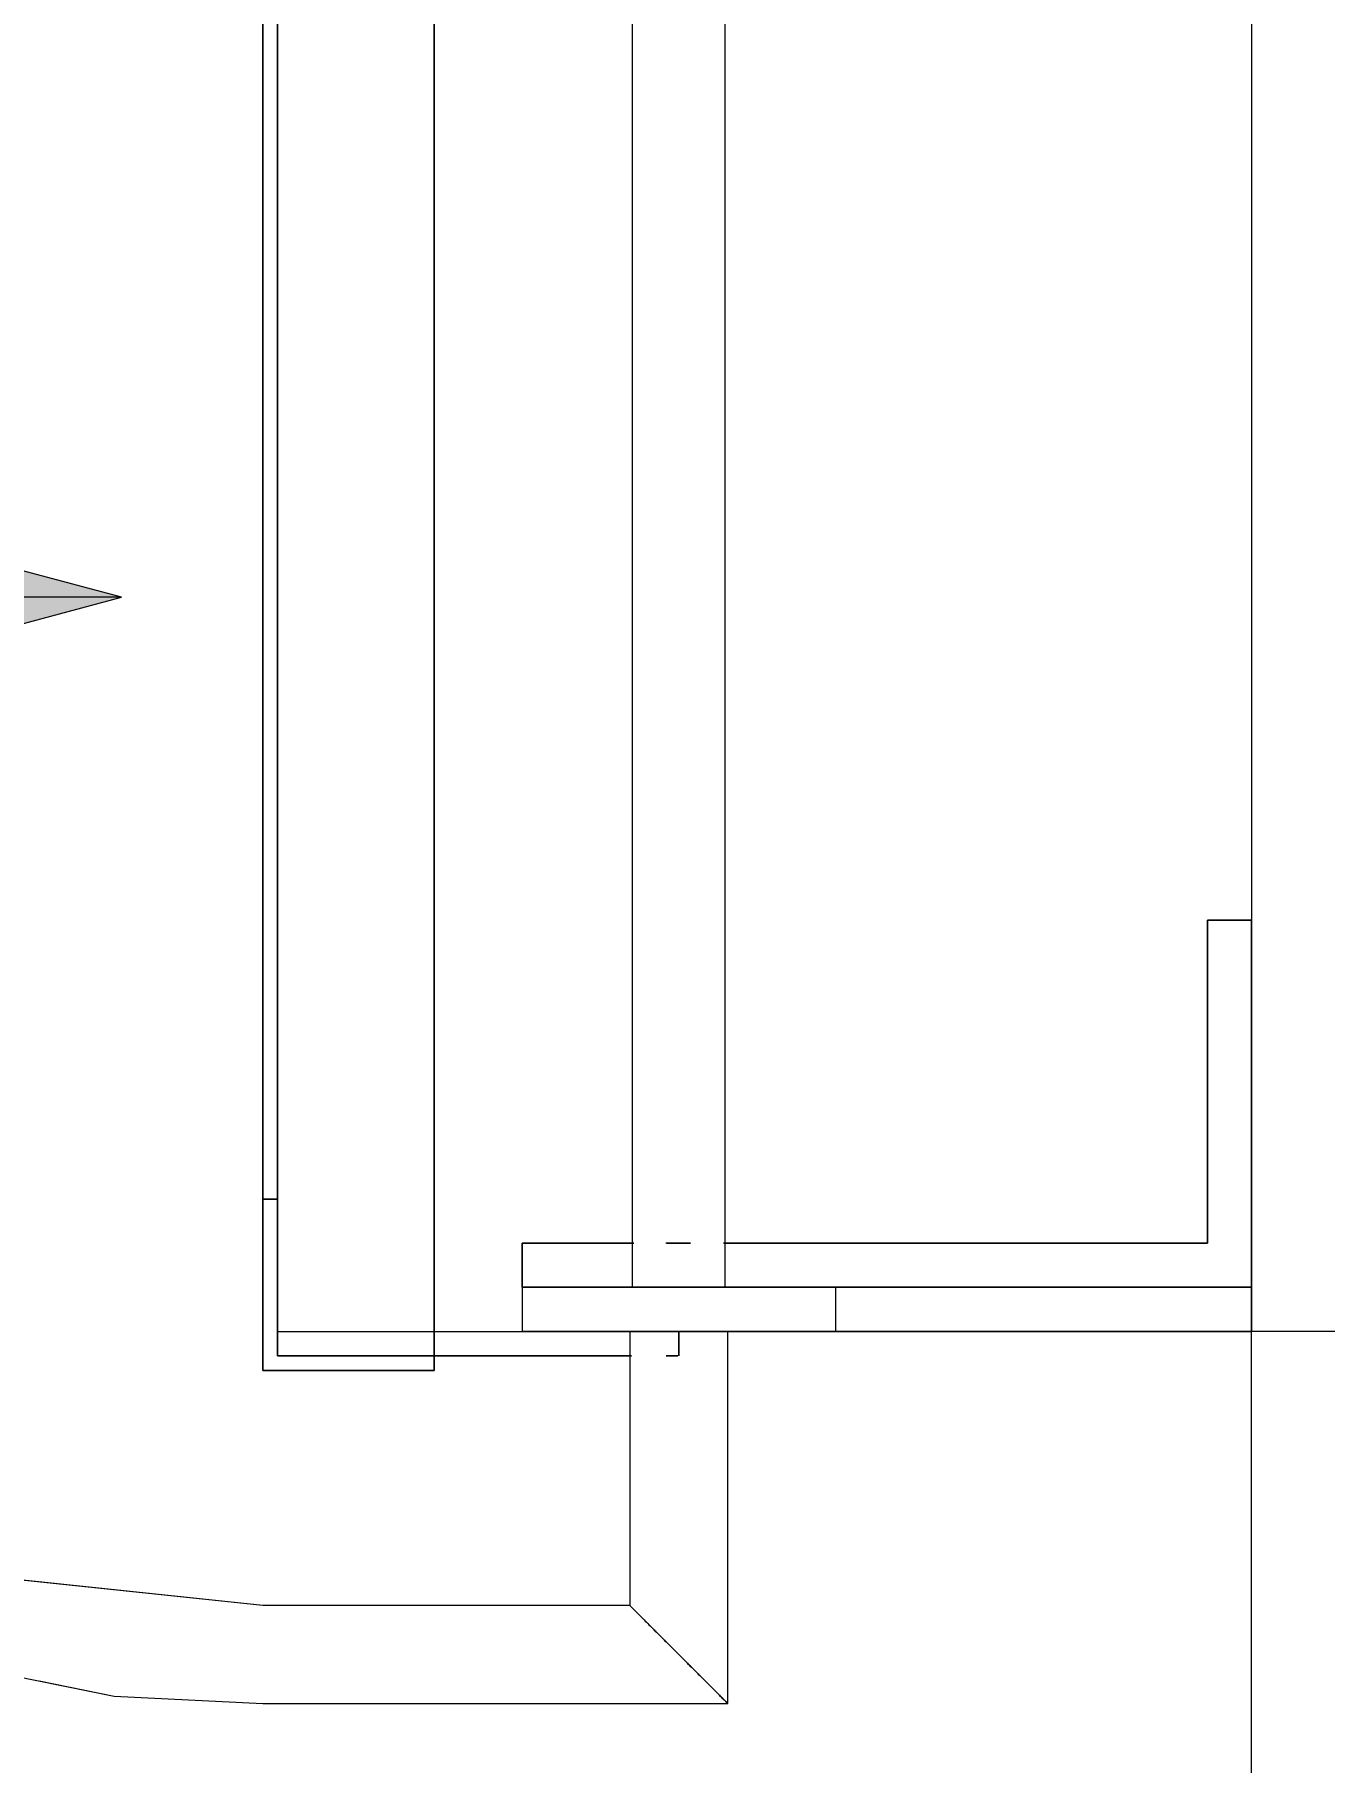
# Model space of a CAD drawing. Header units: millimetres. Extents: x 4021 to 183614, y -11746 to 71065.
# Drawn here: x 123439.1 to 123702.6, y 41510.4 to 41863.4 of the extents above; entities that cross this region are included whole.
import ezdxf

# ---------------------------------------------------------------- set-up
doc = ezdxf.new("R2010")
doc.units = ezdxf.units.MM
for name, color, linetype, lineweight in [('A-ANNO-DIMS', 211, 'Continuous', 5), ('A-FLOR', 192, 'Continuous', 9), ('A-WALL', 113, 'Continuous', 20), ('G-ANNO-TEXT', 231, 'Continuous', 5), ('Q-CASE', 31, 'Continuous', 20)]:
    doc.layers.add(name, color=color, linetype=linetype, lineweight=lineweight)
doc.styles.add('Arial_2', font='arial.ttf', dxfattribs={"width": 0.7, "height": 295.05988})
doc.dimstyles.new('Linear_-_1_5mm_Arial', dxfattribs={"dimscale": 304.8, "dimtxt": 300, "dimasz": 0.656168, "dimexe": 0.656168, "dimexo": 0.0625, "dimgap": 0.328084, "dimtad": 1, "dimdec": 0, "dimzin": 0, "dimdsep": 46, "dimtxsty": 'Arial_2', "dimblk1": 'OBLIQUE', "dimblk2": 'OBLIQUE', "dimsah": 1, "dimcen": 0.09, "dimadec": 0, "dimazin": 0, "dimtfac": 1, "dimtdec": 4, "dimtix": 1, "dimtmove": 0, "dimatfit": 3, "dimfxl": 0.656168, "dimfxlon": 1, "dimtvp": 1, "dimtolj": 1, "dimtzin": 0, "dimarcsym": 2})

# ---------------------------------------------------------------- blocks, each defined once
blk = doc.blocks.new('DLN_Cat Ladder - 750x750x5000 _WDH_-9766194-Copy of COLOUR_LOWER R_F')
at = {"layer": 'Q-CASE'}
for p, q in [((194.7, -600), (194.7, -609)), ((269.7, -600), (194.7, -600)), ((194.7, -600), (269.7, -600)), ((194.7, -609), (194.7, -600)), ((194.7, -609), (194.7, -600)), ((194.7, -600), (194.7, -609)), ((269.7, -707.82), (269.7, -600)), ((269.7, -600), (269.7, -707.82)), ((269.7, -600), (269.7, -685)), ((269.7, -699), (269.7, -600)), ((278.7, -600), (269.7, -600)), ((269.7, -600), (278.7, -600)), ((269.7, -600), (269.7, -699)), ((269.7, -707.82), (269.7, -600)), ((278.7, -600), (278.7, -699)), ((278.7, -685), (278.7, -600)), ((194.7, -609), (260.7, -609)), ((260.7, -609), (194.7, -609)), ((260.7, -609), (194.7, -609)), ((194.7, -609), (260.7, -609)), ((260.7, -609), (260.7, -707.82)), ((260.7, -707.82), (260.7, -609)), ((260.7, -699), (260.7, -609)), ((260.7, -609), (260.7, -707.82)), ((269.7, -685), (269.7, -699)), ((269.7, -685), (278.7, -685)), ((269.7, -685), (278.7, -685)), ((278.7, -699), (278.7, -685)), ((260.7, -699), (260.7, -707.88)), ((269.7, -699), (269.7, -707.88)), ((269.7, -749), (269.7, -699)), ((269.7, -707.88), (269.7, -699)), ((278.7, -699), (278.7, -749)), ((278.7, -707.4), (278.7, -699)), ((269.7, -707.5), (-180.3, -707.5)), ((260.7, -707.5), (-171.3, -707.5)), ((260.7, -707.5), (-171.3, -707.5)), ((260.7, -707.5), (-171.3, -707.5)), ((260.7, -707.5), (-171.3, -707.5)), ((260.7, -707.5), (-171.3, -707.5)), ((260.7, -707.5), (-171.3, -707.5)), ((260.7, -707.5), (-171.3, -707.5)), ((260.7, -707.5), (-171.3, -707.5)), ((260.7, -707.5), (-171.3, -707.5)), ((260.7, -707.5), (-171.3, -707.5)), ((260.7, -707.5), (-171.3, -707.5)), ((260.7, -707.5), (-171.3, -707.5)), ((260.7, -707.5), (-171.3, -707.5)), ((260.7, -707.5), (-171.3, -707.5)), ((260.7, -707.5), (-171.3, -707.5)), ((260.7, -707.5), (-171.3, -707.5)), ((260.7, -707.5), (-171.3, -707.5)), ((269.7, -707.5), (261.03, -707.5)), ((269.7, -707.5), (261.03, -707.5)), ((269.7, -707.5), (261.03, -707.5)), ((269.7, -707.5), (261.03, -707.5)), ((269.7, -707.5), (261.03, -707.5)), ((269.7, -707.5), (261.03, -707.5)), ((269.7, -707.5), (261.03, -707.5)), ((269.7, -707.5), (261.03, -707.5)), ((269.7, -707.5), (261.03, -707.5)), ((269.7, -707.5), (261.03, -707.5)), ((269.7, -707.5), (261.03, -707.5)), ((269.7, -707.5), (261.03, -707.5)), ((269.7, -707.5), (261.03, -707.5)), ((269.7, -707.5), (261.03, -707.5)), ((269.7, -707.5), (261.03, -707.5)), ((269.7, -707.5), (261.03, -707.5)), ((269.7, -707.5), (261.03, -707.5)), ((269.7, -723.72), (269.7, -707.5)), ((269.7, -707.5), (269.7, -719.46)), ((269.7, -723.72), (269.7, -707.5)), ((269.7, -707.5), (269.7, -710.28)), ((269.7, -723.72), (269.7, -707.5)), ((269.7, -707.5), (269.7, -712.25)), ((269.7, -714.54), (269.7, -707.5)), ((269.7, -707.5), (269.7, -721.75)), ((269.7, -712.25), (269.7, -707.5)), ((269.7, -707.5), (269.7, -717)), ((269.7, -723.72), (269.7, -707.5)), ((269.7, -707.5), (269.7, -723.72)), ((269.7, -707.82), (269.7, -707.5)), ((269.7, -707.5), (269.7, -707.82)), ((269.7, -723.72), (269.7, -707.5)), ((269.7, -707.5), (269.7, -708.77)), ((269.7, -712.25), (269.7, -707.5)), ((269.7, -707.5), (269.7, -723.72)), ((269.7, -714.54), (269.7, -707.5)), ((269.7, -707.5), (269.7, -723.72)), ((269.7, -723.72), (269.7, -707.5)), ((269.7, -707.5), (269.7, -723.72)), ((269.7, -723.72), (269.7, -707.5)), ((269.7, -707.5), (269.7, -707.82)), ((269.7, -708.77), (269.7, -707.5)), ((269.7, -707.5), (269.7, -712.25)), ((269.7, -710.28), (269.7, -707.5)), ((269.7, -707.5), (269.7, -712.25)), ((269.7, -708.77), (269.7, -707.5)), ((269.7, -707.5), (269.7, -714.54)), ((269.7, -707.82), (269.7, -707.5)), ((269.7, -707.5), (269.7, -707.82)), ((269.7, -710.28), (269.7, -707.5)), ((269.7, -707.5), (269.7, -723.72)), ((269.7, -714.54), (269.7, -707.5)), ((269.7, -707.5), (269.7, -707.82)), ((269.7, -721.75), (269.7, -707.82)), ((269.7, -707.82), (269.7, -712.25)), ((269.7, -707.82), (269.7, -710.28)), ((269.7, -710.28), (269.7, -707.82)), ((269.7, -707.82), (269.7, -719.46)), ((269.7, -707.82), (269.7, -723.72)), ((269.7, -708.77), (269.7, -714.54)), ((269.7, -710.28), (269.7, -708.77)), ((269.7, -710.28), (269.7, -708.77)), ((354.7, -707), (278.7, -707)), ((278.7, -726.66), (278.7, -707)), ((278.7, -707), (278.7, -707.34)), ((354.7, -707), (278.7, -707)), ((278.7, -726.66), (278.7, -707)), ((278.7, -707), (278.7, -709.93)), ((354.7, -707), (278.7, -707)), ((278.7, -726.66), (278.7, -707)), ((278.7, -707), (278.7, -726.66)), ((354.7, -707), (278.7, -707)), ((278.7, -707.34), (278.7, -707)), ((278.7, -707), (278.7, -726.66)), ((354.7, -707), (278.7, -707)), ((278.7, -708.34), (278.7, -707)), ((278.7, -707), (278.7, -707.34)), ((354.7, -707), (278.7, -707)), ((278.7, -712), (278.7, -707)), ((278.7, -707), (278.7, -707.34)), ((354.7, -707), (278.7, -707)), ((278.7, -707.34), (278.7, -707)), ((278.7, -707), (278.7, -708.34)), ((354.7, -707), (278.7, -707)), ((278.7, -708.34), (278.7, -707)), ((278.7, -707), (278.7, -709.93)), ((354.7, -707), (278.7, -707)), ((278.7, -726.66), (278.7, -707)), ((278.7, -707), (278.7, -726.66)), ((354.7, -707), (278.7, -707)), ((278.7, -727), (278.7, -707)), ((278.7, -707), (278.7, -719.59)), ((278.7, -707.34), (278.7, -722)), ((278.7, -709.93), (278.7, -707.34)), ((278.7, -707.34), (278.7, -709.93)), ((278.7, -707.34), (278.7, -712)), ((278.7, -708.34), (278.7, -707.34)), ((278.7, -725.66), (278.7, -708.34)), ((278.7, -709.93), (278.7, -708.34)), ((278.7, -708.34), (278.7, -712)), ((278.7, -712), (278.7, -708.34)), ((354.7, -802), (354.7, -707)), ((354.7, -802), (354.7, -707)), ((354.7, -802), (354.7, -707)), ((354.7, -802), (354.7, -707)), ((354.7, -802), (354.7, -707)), ((354.7, -802), (354.7, -707)), ((354.7, -802), (354.7, -707)), ((354.7, -802), (354.7, -707)), ((354.7, -802), (354.7, -707)), ((354.7, -802), (354.7, -707)), ((269.7, -710.28), (269.7, -712.25)), ((269.7, -710.28), (269.7, -723.72)), ((269.7, -717), (269.7, -710.28)), ((269.7, -714.54), (269.7, -710.28)), ((269.7, -712.25), (269.7, -710.28)), ((269.7, -719.46), (269.7, -710.28)), ((269.7, -714.54), (269.7, -710.28)), ((269.7, -712.25), (269.7, -714.54)), ((269.7, -712.25), (269.7, -714.54)), ((269.7, -723.72), (269.7, -712.25)), ((269.7, -712.25), (269.7, -717)), ((269.7, -717), (269.7, -712.25)), ((269.7, -712.25), (269.7, -714.54)), ((269.7, -712.25), (269.7, -714.54)), ((269.7, -717), (269.7, -712.25)), ((278.7, -709.93), (278.7, -717)), ((278.7, -726.66), (278.7, -709.93)), ((278.7, -709.93), (278.7, -712)), ((278.7, -714.41), (278.7, -709.93)), ((278.7, -709.93), (278.7, -717)), ((278.7, -717.16), (278.7, -712)), ((278.7, -712), (278.7, -726.66)), ((278.7, -726.66), (278.7, -712)), ((278.7, -712), (278.7, -726.66)), ((278.7, -712), (278.7, -714.41)), ((278.7, -726.66), (278.7, -712)), ((260.7, -714.59), (260.7, -717)), ((260.7, -717), (260.7, -714.59)), ((260.7, -714.59), (260.7, -717)), ((260.7, -714.7), (260.7, -717.16)), ((269.7, -714.54), (269.7, -717)), ((269.7, -714.54), (269.7, -717)), ((269.7, -717), (269.7, -714.54)), ((269.7, -714.54), (269.7, -717)), ((269.7, -723.72), (269.7, -714.54)), ((269.7, -714.54), (269.7, -717)), ((269.7, -721.75), (269.7, -714.54)), ((269.7, -714.54), (269.7, -723.72)), ((269.7, -714.54), (269.7, -721.75)), ((269.7, -717), (269.7, -714.54)), ((269.7, -717), (269.7, -714.54)), ((269.7, -719.46), (269.7, -714.54)), ((269.7, -714.54), (269.7, -719.46)), ((269.7, -719.46), (269.7, -714.54)), ((269.7, -714.65), (269.7, -719.62)), ((269.7, -719.62), (269.7, -714.65)), ((278.7, -719.59), (278.7, -714.41)), ((278.7, -714.41), (278.7, -726.66)), ((260.7, -717.05), (260.7, -719.46)), ((260.7, -719.46), (260.7, -717.05)), ((260.7, -717.05), (260.7, -719.46)), ((260.7, -717.21), (260.7, -719.62)), ((269.7, -717), (269.7, -719.46)), ((269.7, -717), (269.7, -723.72)), ((269.7, -723.72), (269.7, -717)), ((269.7, -717), (269.7, -723.72)), ((269.7, -717), (269.7, -723.72)), ((269.7, -717), (269.7, -723.72)), ((269.7, -719.46), (269.7, -717)), ((269.7, -719.46), (269.7, -717)), ((269.7, -717), (269.7, -723.72)), ((269.7, -719.46), (269.7, -717)), ((269.7, -719.46), (269.7, -717)), ((269.7, -723.72), (269.7, -717)), ((269.7, -719.46), (269.7, -721.75)), ((269.7, -719.46), (269.7, -721.75)), ((269.7, -721.75), (269.7, -719.46)), ((269.7, -723.72), (269.7, -719.46)), ((269.7, -723.72), (269.7, -719.46)), ((269.7, -721.75), (269.7, -719.46)), ((269.7, -719.46), (269.7, -723.72)), ((269.7, -721.75), (269.7, -719.46)), ((283.7, -717), (278.7, -717)), ((278.7, -717), (283.7, -717)), ((278.7, -722), (278.7, -717)), ((278.7, -722), (278.7, -717)), ((283.7, -717), (278.7, -717)), ((278.7, -717), (283.7, -717)), ((278.7, -722), (278.7, -717)), ((278.7, -722), (278.7, -717)), ((278.7, -717), (278.7, -719.59)), ((278.7, -717), (278.7, -719.59)), ((278.7, -722.1), (278.7, -717.16)), ((278.7, -719.59), (278.7, -722)), ((278.7, -722), (278.7, -719.59)), ((278.7, -719.59), (278.7, -722)), ((278.7, -719.59), (278.7, -726.66)), ((283.7, -719.59), (283.7, -717.2)), ((283.7, -717.2), (283.7, -719.59)), ((283.7, -719.59), (283.7, -717.2)), ((283.7, -717.2), (283.7, -719.59)), ((269.7, -721.75), (269.7, -723.72)), ((269.7, -721.75), (269.7, -723.72)), ((269.7, -721.75), (269.7, -723.72)), ((269.7, -723.72), (269.7, -721.75)), ((269.7, -723.72), (269.7, -721.75)), ((269.7, -723.72), (269.7, -721.75)), ((269.7, -721.75), (269.7, -723.72)), ((269.7, -723.72), (269.7, -721.75)), ((269.7, -723.72), (269.7, -721.75)), ((278.7, -722), (278.7, -724.07)), ((278.7, -722), (278.7, -724.07)), ((278.7, -724.07), (278.7, -722)), ((278.7, -722), (278.7, -725.66)), ((-180.3, -726.5), (269.7, -726.5)), ((-171.3, -726.5), (260.7, -726.5)), ((-171.3, -726.5), (260.7, -726.5)), ((-171.3, -726.5), (260.7, -726.5)), ((-171.3, -726.5), (260.7, -726.5)), ((-171.3, -726.5), (260.7, -726.5)), ((-171.3, -726.5), (260.7, -726.5)), ((-171.3, -726.5), (260.7, -726.5)), ((-171.3, -726.5), (260.7, -726.5)), ((-171.3, -726.5), (260.7, -726.5)), ((-171.3, -726.5), (260.7, -726.5)), ((-171.3, -726.5), (260.7, -726.5)), ((-171.3, -726.5), (260.7, -726.5)), ((-171.3, -726.5), (260.7, -726.5)), ((-171.3, -726.5), (260.7, -726.5)), ((-171.3, -726.5), (260.7, -726.5)), ((-171.3, -726.5), (260.7, -726.5)), ((-171.3, -726.5), (260.7, -726.5)), ((260.7, -726.18), (260.7, -749)), ((260.7, -749), (260.7, -726.18)), ((260.7, -726.18), (260.7, -749)), ((260.7, -726.34), (260.7, -747.3)), ((261.03, -726.5), (268.25, -726.5)), ((261.03, -726.5), (268.25, -726.5)), ((261.03, -726.5), (268.25, -726.5)), ((261.03, -726.5), (268.25, -726.5)), ((261.03, -726.5), (268.25, -726.5)), ((261.03, -726.5), (268.25, -726.5)), ((261.03, -726.5), (268.25, -726.5)), ((261.03, -726.5), (268.25, -726.5)), ((261.03, -726.5), (268.25, -726.5)), ((261.03, -726.5), (268.25, -726.5)), ((261.03, -726.5), (268.25, -726.5)), ((261.03, -726.5), (268.25, -726.5)), ((261.03, -726.5), (268.25, -726.5)), ((261.03, -726.5), (268.25, -726.5)), ((261.03, -726.5), (268.25, -726.5)), ((261.03, -726.5), (268.25, -726.5)), ((261.03, -726.5), (268.25, -726.5)), ((269.7, -725.23), (269.7, -723.72)), ((269.7, -723.72), (269.7, -725.23)), ((269.7, -725.23), (269.7, -723.72)), ((269.7, -723.72), (269.7, -725.23)), ((269.7, -725.23), (269.7, -723.72)), ((269.7, -723.72), (269.7, -725.23)), ((269.7, -725.23), (269.7, -723.72)), ((269.7, -723.72), (269.7, -725.23)), ((269.7, -725.23), (269.7, -723.72)), ((269.7, -723.72), (269.7, -725.23)), ((269.7, -725.23), (269.7, -723.72)), ((269.7, -723.72), (269.7, -725.23)), ((269.7, -725.23), (269.7, -723.72)), ((269.7, -723.72), (269.7, -725.23)), ((269.7, -725.23), (269.7, -723.72)), ((269.7, -723.72), (269.7, -725.23)), ((269.7, -725.23), (269.7, -723.72)), ((269.7, -723.72), (269.7, -725.23)), ((269.7, -725.23), (269.7, -723.72)), ((269.7, -723.72), (269.7, -725.23)), ((269.7, -725.23), (269.7, -723.72)), ((269.7, -723.72), (269.7, -725.23)), ((269.7, -725.23), (269.7, -723.72)), ((269.7, -723.72), (269.7, -725.23)), ((269.7, -725.23), (269.7, -723.72)), ((269.7, -723.72), (269.7, -725.23)), ((269.7, -725.23), (269.7, -723.72)), ((269.7, -723.72), (269.7, -725.23)), ((269.7, -725.23), (269.7, -723.72)), ((269.7, -723.72), (269.7, -725.23)), ((269.7, -725.23), (269.7, -723.72)), ((269.7, -723.72), (269.7, -725.23)), ((269.7, -725.23), (269.7, -723.72)), ((269.7, -723.72), (269.7, -725.23)), ((269.7, -725.23), (269.7, -723.72)), ((269.7, -723.72), (269.7, -725.23)), ((269.7, -726.5), (269.7, -725.23)), ((269.7, -725.23), (269.7, -726.18)), ((269.7, -726.5), (269.7, -725.23)), ((269.7, -725.23), (269.7, -726.5)), ((269.7, -726.5), (269.7, -725.23)), ((269.7, -725.23), (269.7, -726.5)), ((269.7, -726.5), (269.7, -725.23)), ((269.7, -725.23), (269.7, -726.5)), ((269.7, -726.18), (269.7, -725.23)), ((269.7, -725.23), (269.7, -726.5)), ((269.7, -726.18), (269.7, -725.23)), ((269.7, -725.23), (269.7, -726.18)), ((269.7, -726.18), (269.7, -725.23)), ((269.7, -725.23), (269.7, -726.5)), ((269.7, -726.5), (269.7, -725.23)), ((269.7, -725.23), (269.7, -726.18)), ((269.7, -726.18), (269.7, -725.23)), ((269.7, -725.23), (269.7, -726.5)), ((269.7, -726.5), (269.7, -725.23)), ((269.7, -725.23), (269.7, -726.5)), ((269.7, -726.5), (269.7, -725.23)), ((269.7, -725.23), (269.7, -726.5)), ((269.7, -726.5), (269.7, -725.23)), ((269.7, -725.23), (269.7, -726.5)), ((269.7, -726.5), (269.7, -725.23)), ((269.7, -725.23), (269.7, -726.5)), ((269.7, -726.5), (269.7, -725.23)), ((269.7, -725.23), (269.7, -726.5)), ((269.7, -726.18), (269.7, -725.23)), ((269.7, -725.23), (269.7, -726.5)), ((269.7, -726.5), (269.7, -725.23)), ((269.7, -725.23), (269.7, -726.18)), ((269.7, -726.5), (269.7, -725.23)), ((269.7, -725.23), (269.7, -726.5)), ((269.7, -726.5), (269.7, -725.23)), ((269.7, -725.23), (269.7, -726.5)), ((269.7, -726.18), (269.7, -726.5)), ((269.7, -726.5), (269.7, -726.18)), ((269.7, -726.5), (269.7, -726.18)), ((269.7, -726.18), (269.7, -726.5)), ((269.7, -726.5), (269.7, -726.18)), ((269.7, -726.18), (269.7, -726.5)), ((269.7, -726.5), (269.7, -726.18)), ((269.7, -726.5), (269.7, -726.18)), ((269.7, -726.18), (269.7, -726.5)), ((269.7, -747.3), (269.7, -726.18)), ((269.7, -726.18), (269.7, -747.3)), ((269.7, -747.3), (269.7, -726.18)), ((269.7, -726.34), (269.7, -742.3)), ((269.7, -742.3), (269.7, -726.34)), ((278.7, -724.07), (278.7, -726.66)), ((278.7, -724.07), (278.7, -726.66)), ((278.7, -725.66), (278.7, -724.07)), ((278.7, -726.66), (278.7, -725.66)), ((278.7, -726.66), (278.7, -725.66)), ((278.7, -725.66), (278.7, -726.66)), ((278.7, -747.3), (278.7, -726.66)), ((278.7, -747.3), (278.7, -726.66)), ((278.7, -747.3), (278.7, -726.66)), ((278.7, -747.3), (278.7, -726.66)), ((278.7, -727), (278.7, -726.66)), ((278.7, -726.66), (278.7, -727)), ((278.7, -727), (278.7, -726.66)), ((278.7, -726.66), (278.7, -727)), ((278.7, -727), (278.7, -726.66)), ((278.7, -726.66), (278.7, -727)), ((278.7, -727), (278.7, -726.66)), ((278.7, -726.66), (278.7, -727)), ((278.7, -727), (278.7, -726.66)), ((278.7, -726.66), (278.7, -727)), ((278.7, -727), (278.7, -726.66)), ((278.7, -726.66), (278.7, -727)), ((278.7, -727), (278.7, -726.66)), ((278.7, -726.66), (278.7, -727)), ((278.7, -727), (278.7, -726.66)), ((278.7, -726.66), (278.7, -727)), ((278.7, -727), (278.7, -726.66)), ((278.7, -726.66), (278.7, -727)), ((278.7, -726.66), (278.7, -727)), ((278.7, -747.3), (278.7, -726.85)), ((278.7, -727), (334.7, -727)), ((278.7, -727), (334.7, -727)), ((278.7, -727), (334.7, -727)), ((278.7, -727), (334.7, -727)), ((278.7, -727), (334.7, -727)), ((278.7, -727), (334.7, -727)), ((278.7, -727), (334.7, -727)), ((278.7, -727), (334.7, -727)), ((278.7, -727), (334.7, -727)), ((278.7, -727), (334.7, -727)), ((283.7, -767), (283.7, -726.66)), ((283.7, -726.66), (283.7, -767)), ((283.7, -767), (283.7, -726.66)), ((283.7, -726.66), (283.7, -767)), ((334.7, -727), (334.7, -802)), ((334.7, -727), (334.7, -802)), ((334.7, -727), (334.7, -802)), ((334.7, -727), (334.7, -802)), ((334.7, -727), (334.7, -802)), ((334.7, -727), (334.7, -802)), ((334.7, -727), (334.7, -802)), ((334.7, -727), (334.7, -802)), ((334.7, -727), (334.7, -802)), ((334.7, -727), (334.7, -802)), ((269.7, -742.3), (269.7, -747.3)), ((269.7, -747.3), (269.7, -742.3)), ((260.7, -747.3), (260.7, -749)), ((269.7, -747.3), (269.7, -749)), ((269.7, -749), (269.7, -747.3)), ((278.7, -767), (278.7, -747.3)), ((278.7, -767), (278.7, -747.3)), ((278.7, -767), (278.7, -747.3)), ((278.7, -767), (278.7, -747.3)), ((278.7, -749), (278.7, -747.3)), ((260.7, -749), (269.7, -749)), ((269.7, -749), (260.7, -749)), ((260.7, -749), (269.7, -749)), ((269.7, -749), (278.7, -749)), ((286.7, -767), (-197.3, -767)), ((-194.3, -767), (283.7, -767)), ((-189.3, -767), (278.7, -767)), ((278.7, -767), (-189.3, -767)), ((278.7, -767), (283.7, -767)), ((283.7, -767), (278.7, -767)), ((278.7, -799), (278.7, -767)), ((278.7, -799), (278.7, -767)), ((278.7, -799), (278.7, -767)), ((278.7, -799), (278.7, -767)), ((283.7, -799), (283.7, -767)), ((283.7, -767), (286.7, -767)), ((283.7, -767), (283.7, -799)), ((283.7, -799), (283.7, -767)), ((283.7, -767), (283.7, -799)), ((283.7, -799), (283.7, -767)), ((283.7, -767), (283.7, -799)), ((286.7, -767), (286.7, -802)), ((286.7, -802), (286.7, -767)), ((283.7, -799), (-194.3, -799)), ((251.7, -799), (-162.3, -799)), ((-162.3, -799), (251.7, -799)), ((-162.3, -799), (251.7, -799)), ((251.7, -799), (-162.3, -799)), ((-162.3, -799), (251.7, -799)), ((251.7, -802), (251.7, -799)), ((251.7, -799), (251.7, -802)), ((251.7, -799), (278.7, -799)), ((251.7, -802), (251.7, -799)), ((251.7, -799), (251.7, -802)), ((278.7, -799), (283.7, -799)), ((283.7, -799), (278.7, -799)), ((278.7, -799), (283.7, -799)), ((283.7, -799), (278.7, -799)), ((278.7, -799), (283.7, -799)), ((-197.3, -802), (286.7, -802)), ((251.7, -802), (-162.3, -802)), ((-162.3, -802), (251.7, -802)), ((251.7, -802), (-162.3, -802)), ((-162.3, -802), (251.7, -802)), ((251.7, -802), (-162.3, -802)), ((286.7, -802), (251.7, -802)), ((334.7, -802), (328.35, -862.29)), ((334.7, -802), (328.35, -862.29)), ((334.7, -802), (328.35, -862.29)), ((334.7, -802), (328.35, -862.29)), ((334.7, -802), (328.35, -862.29)), ((334.7, -802), (328.35, -862.29)), ((334.7, -802), (328.35, -862.29)), ((334.7, -802), (328.35, -862.29)), ((334.7, -802), (328.35, -862.29))]:
    blk.add_line(p, q, dxfattribs=at)
at = {"layer": 'Q-CASE', "flags": 128}
for points in [[(-265.3, -802), (-258.94, -864.47), (-240.12, -924.37), (-209.62, -979.26), (-168.68, -1026.87), (-118.99, -1065.26), (-62.59, -1092.84), (-1.78, -1108.5), (60.94, -1111.57), (122.99, -1101.95), (181.82, -1080.02), (235.04, -1046.69), (280.44, -1003.31), (316.17, -951.68), (340.76, -893.91), (353.21, -832.36), (354.7, -802)], [(334.7, -802), (328.34, -862.39), (309.55, -920.13), (279.14, -972.7), (238.45, -1017.78), (189.27, -1053.39), (133.75, -1077.99), (74.33, -1090.48), (13.6, -1090.33), (-45.76, -1077.53), (-101.15, -1052.65), (-150.15, -1016.78), (-190.61, -971.5), (-220.75, -918.78), (-239.25, -860.94), (-245.3, -802)], [(350.12, -847.63), (353.21, -832.36), (354.7, -802)], [(350.12, -847.63), (353.21, -832.36), (354.7, -802)], [(350.12, -847.63), (353.21, -832.36), (354.7, -802)], [(350.12, -847.63), (353.21, -832.36), (354.7, -802)], [(350.12, -847.63), (353.21, -832.36), (354.7, -802)], [(350.12, -847.63), (353.21, -832.36), (354.7, -802)], [(350.12, -847.63), (353.21, -832.36), (354.7, -802)], [(350.12, -847.63), (353.21, -832.36), (354.7, -802)], [(350.12, -847.63), (353.21, -832.36), (354.7, -802)]]:
    blk.add_lwpolyline(points, dxfattribs=at)
at = {"layer": 'Q-CASE'}
for points, knots in [([(334.7, -727), (334.7, -727), (334.87, -726.83), (335.44, -726.27), (336.01, -725.69), (336.62, -725.08), (337.18, -724.52), (337.77, -723.93), (338.6, -723.11), (339.51, -722.2), (340.27, -721.43), (340.87, -720.83), (341.49, -720.22), (342.11, -719.59), (342.74, -718.95), (343.39, -718.31), (344.05, -717.65), (344.7, -717), (345.35, -716.35), (346.01, -715.69), (346.66, -715.05), (347.29, -714.41), (347.91, -713.78), (348.53, -713.17), (349.13, -712.57), (349.7, -712), (350.26, -711.44), (350.97, -710.73), (351.63, -710.07), (352.22, -709.48), (352.78, -708.92), (353.39, -708.31), (353.96, -707.73), (354.53, -707.17), (354.7, -707), (354.7, -707)], [0, 0, 0, 0, 0.083333, 0.125, 0.166667, 0.208333, 0.229167, 0.25, 0.291667, 0.333333, 0.354167, 0.375, 0.395833, 0.416667, 0.4375, 0.458333, 0.479167, 0.5, 0.520833, 0.541667, 0.5625, 0.583333, 0.604167, 0.625, 0.645833, 0.666667, 0.6875, 0.708333, 0.75, 0.770833, 0.791667, 0.833333, 0.875, 0.916667, 1, 1, 1, 1]), ([(335.04, -726.66), (335.15, -726.55), (335.44, -726.27), (336.01, -725.69), (336.62, -725.08), (337.18, -724.52), (337.77, -723.93), (338.6, -723.11), (339.51, -722.2), (340.27, -721.43), (340.87, -720.83), (341.49, -720.22), (342.11, -719.59), (342.74, -718.95), (343.39, -718.31), (344.05, -717.65), (344.7, -717), (345.35, -716.35), (346.01, -715.69), (346.66, -715.05), (347.29, -714.41), (347.91, -713.78), (348.53, -713.17), (349.13, -712.57), (349.7, -712), (350.26, -711.44), (350.97, -710.73), (351.63, -710.07), (352.22, -709.48), (352.78, -708.92), (353.39, -708.31), (353.96, -707.73), (354.53, -707.17), (354.7, -707), (354.7, -707)], [0.0833333, 0.0833333, 0.0833333, 0.0833333, 0.125, 0.1666667, 0.2083333, 0.2291667, 0.25, 0.2916667, 0.3333333, 0.3541667, 0.375, 0.3958333, 0.4166667, 0.4375, 0.4583333, 0.4791667, 0.5, 0.5208333, 0.5416667, 0.5625, 0.5833333, 0.6041667, 0.625, 0.6458333, 0.6666667, 0.6875, 0.7083333, 0.75, 0.7708333, 0.7916667, 0.8333333, 0.875, 0.9166667, 1, 1, 1, 1]), ([(335.04, -726.66), (335.15, -726.55), (335.44, -726.27), (336.01, -725.69), (336.62, -725.08), (337.18, -724.52), (337.77, -723.93), (338.6, -723.11), (339.51, -722.2), (340.27, -721.43), (340.87, -720.83), (341.49, -720.22), (342.11, -719.59), (342.74, -718.95), (343.39, -718.31), (344.05, -717.65), (344.7, -717), (345.35, -716.35), (346.01, -715.69), (346.66, -715.05), (347.29, -714.41), (347.91, -713.78), (348.53, -713.17), (349.13, -712.57), (349.7, -712), (350.26, -711.44), (350.97, -710.73), (351.63, -710.07), (352.22, -709.48), (352.78, -708.92), (353.39, -708.31), (353.96, -707.73), (354.53, -707.17), (354.7, -707), (354.7, -707)], [0.0833333, 0.0833333, 0.0833333, 0.0833333, 0.125, 0.1666667, 0.2083333, 0.2291667, 0.25, 0.2916667, 0.3333333, 0.3541667, 0.375, 0.3958333, 0.4166667, 0.4375, 0.4583333, 0.4791667, 0.5, 0.5208333, 0.5416667, 0.5625, 0.5833333, 0.6041667, 0.625, 0.6458333, 0.6666667, 0.6875, 0.7083333, 0.75, 0.7708333, 0.7916667, 0.8333333, 0.875, 0.9166667, 1, 1, 1, 1]), ([(335.04, -726.66), (335.15, -726.55), (335.44, -726.27), (336.01, -725.69), (336.62, -725.08), (337.18, -724.52), (337.77, -723.93), (338.6, -723.11), (339.51, -722.2), (340.27, -721.43), (340.87, -720.83), (341.49, -720.22), (342.11, -719.59), (342.74, -718.95), (343.39, -718.31), (344.05, -717.65), (344.7, -717), (345.35, -716.35), (346.01, -715.69), (346.66, -715.05), (347.29, -714.41), (347.91, -713.78), (348.53, -713.17), (349.13, -712.57), (349.7, -712), (350.26, -711.44), (350.97, -710.73), (351.63, -710.07), (352.22, -709.48), (352.78, -708.92), (353.39, -708.31), (353.96, -707.73), (354.53, -707.17), (354.7, -707), (354.7, -707)], [0.0833333, 0.0833333, 0.0833333, 0.0833333, 0.125, 0.1666667, 0.2083333, 0.2291667, 0.25, 0.2916667, 0.3333333, 0.3541667, 0.375, 0.3958333, 0.4166667, 0.4375, 0.4583333, 0.4791667, 0.5, 0.5208333, 0.5416667, 0.5625, 0.5833333, 0.6041667, 0.625, 0.6458333, 0.6666667, 0.6875, 0.7083333, 0.75, 0.7708333, 0.7916667, 0.8333333, 0.875, 0.9166667, 1, 1, 1, 1]), ([(335.04, -726.66), (335.15, -726.55), (335.44, -726.27), (336.01, -725.69), (336.62, -725.08), (337.18, -724.52), (337.77, -723.93), (338.6, -723.11), (339.51, -722.2), (340.27, -721.43), (340.87, -720.83), (341.49, -720.22), (342.11, -719.59), (342.74, -718.95), (343.39, -718.31), (344.05, -717.65), (344.7, -717), (345.35, -716.35), (346.01, -715.69), (346.66, -715.05), (347.29, -714.41), (347.91, -713.78), (348.53, -713.17), (349.13, -712.57), (349.7, -712), (350.26, -711.44), (350.97, -710.73), (351.63, -710.07), (352.22, -709.48), (352.78, -708.92), (353.39, -708.31), (353.96, -707.73), (354.53, -707.17), (354.7, -707), (354.7, -707)], [0.0833333, 0.0833333, 0.0833333, 0.0833333, 0.125, 0.1666667, 0.2083333, 0.2291667, 0.25, 0.2916667, 0.3333333, 0.3541667, 0.375, 0.3958333, 0.4166667, 0.4375, 0.4583333, 0.4791667, 0.5, 0.5208333, 0.5416667, 0.5625, 0.5833333, 0.6041667, 0.625, 0.6458333, 0.6666667, 0.6875, 0.7083333, 0.75, 0.7708333, 0.7916667, 0.8333333, 0.875, 0.9166667, 1, 1, 1, 1]), ([(354.7, -707), (354.7, -707), (354.53, -707.17), (353.96, -707.73), (353.39, -708.31), (352.78, -708.92), (352.22, -709.48), (351.63, -710.07), (350.8, -710.89), (349.89, -711.8), (349.13, -712.57), (348.53, -713.17), (347.91, -713.78), (347.29, -714.41), (346.66, -715.05), (346.01, -715.69), (345.35, -716.35), (344.7, -717), (344.05, -717.65), (343.39, -718.31), (342.74, -718.95), (342.11, -719.59), (341.49, -720.22), (340.87, -720.83), (340.27, -721.43), (339.7, -722), (339.14, -722.56), (338.43, -723.27), (337.77, -723.93), (337.18, -724.52), (336.62, -725.08), (336.01, -725.69), (335.44, -726.27), (335.15, -726.55), (335.04, -726.66)], [0, 0, 0, 0, 0.0833333, 0.125, 0.1666667, 0.2083333, 0.2291667, 0.25, 0.2916667, 0.3333333, 0.3541667, 0.375, 0.3958333, 0.4166667, 0.4375, 0.4583333, 0.4791667, 0.5, 0.5208333, 0.5416667, 0.5625, 0.5833333, 0.6041667, 0.625, 0.6458333, 0.6666667, 0.6875, 0.7083333, 0.75, 0.7708333, 0.7916667, 0.8333333, 0.875, 0.9166667, 0.9166667, 0.9166667, 0.9166667]), ([(354.36, -707.34), (354.25, -707.45), (353.96, -707.73), (353.39, -708.31), (352.78, -708.92), (352.22, -709.48), (351.63, -710.07), (350.8, -710.89), (349.89, -711.8), (349.13, -712.57), (348.53, -713.17), (347.91, -713.78), (347.29, -714.41), (346.66, -715.05), (346.01, -715.69), (345.35, -716.35), (344.7, -717), (344.05, -717.65), (343.39, -718.31), (342.74, -718.95), (342.11, -719.59), (341.49, -720.22), (340.87, -720.83), (340.27, -721.43), (339.7, -722), (339.14, -722.56), (338.43, -723.27), (337.77, -723.93), (337.18, -724.52), (336.62, -725.08), (336.01, -725.69), (335.45, -726.26), (335.13, -726.57), (335.04, -726.66)], [0.0833333, 0.0833333, 0.0833333, 0.0833333, 0.125, 0.1666667, 0.2083333, 0.2291667, 0.25, 0.2916667, 0.3333333, 0.3541667, 0.375, 0.3958333, 0.4166667, 0.4375, 0.4583333, 0.4791667, 0.5, 0.5208333, 0.5416667, 0.5625, 0.5833333, 0.6041667, 0.625, 0.6458333, 0.6666667, 0.6875, 0.7083333, 0.75, 0.7708333, 0.7916667, 0.8333333, 0.875, 0.9166667, 0.9166667, 0.9166667, 0.9166667]), ([(353.36, -708.34), (353.14, -708.56), (352.78, -708.92), (352.22, -709.48), (351.63, -710.07), (350.8, -710.89), (349.89, -711.8), (349.13, -712.57), (348.53, -713.17), (347.91, -713.78), (347.29, -714.41), (346.66, -715.05), (346.01, -715.69), (345.35, -716.35), (344.7, -717), (344.05, -717.65), (343.39, -718.31), (342.74, -718.95), (342.11, -719.59), (341.49, -720.22), (340.87, -720.83), (340.27, -721.43), (339.7, -722), (339.14, -722.56), (338.43, -723.27), (337.77, -723.93), (337.18, -724.52), (336.62, -725.08), (336.01, -725.69), (335.45, -726.26), (335.13, -726.57), (335.04, -726.66)], [0.1666667, 0.1666667, 0.1666667, 0.1666667, 0.2083333, 0.2291667, 0.25, 0.2916667, 0.3333333, 0.3541667, 0.375, 0.3958333, 0.4166667, 0.4375, 0.4583333, 0.4791667, 0.5, 0.5208333, 0.5416667, 0.5625, 0.5833333, 0.6041667, 0.625, 0.6458333, 0.6666667, 0.6875, 0.7083333, 0.75, 0.7708333, 0.7916667, 0.8333333, 0.875, 0.9166667, 0.9166667, 0.9166667, 0.9166667]), ([(337.63, -724.07), (337.94, -723.76), (338.6, -723.11), (339.51, -722.2), (340.27, -721.43), (340.87, -720.83), (341.49, -720.22), (342.11, -719.59), (342.74, -718.95), (343.39, -718.31), (344.05, -717.65), (344.7, -717), (345.35, -716.35), (346.01, -715.69), (346.66, -715.05), (347.29, -714.41), (347.91, -713.78), (348.53, -713.17), (349.13, -712.57), (349.7, -712), (350.26, -711.44), (350.97, -710.73), (351.63, -710.07), (352.22, -709.48), (352.78, -708.92), (353.39, -708.31), (353.96, -707.73), (354.53, -707.17), (354.7, -707), (354.7, -707)], [0.25, 0.25, 0.25, 0.25, 0.2916667, 0.3333333, 0.3541667, 0.375, 0.3958333, 0.4166667, 0.4375, 0.4583333, 0.4791667, 0.5, 0.5208333, 0.5416667, 0.5625, 0.5833333, 0.6041667, 0.625, 0.6458333, 0.6666667, 0.6875, 0.7083333, 0.75, 0.7708333, 0.7916667, 0.8333333, 0.875, 0.9166667, 1, 1, 1, 1]), ([(339.7, -722), (339.89, -721.81), (340.27, -721.43), (340.87, -720.83), (341.49, -720.22), (342.11, -719.59), (342.74, -718.95), (343.39, -718.31), (344.05, -717.65), (344.7, -717), (345.35, -716.35), (346.01, -715.69), (346.66, -715.05), (347.29, -714.41), (347.91, -713.78), (348.53, -713.17), (349.13, -712.57), (349.7, -712), (350.26, -711.44), (350.97, -710.73), (351.63, -710.07), (352.22, -709.48), (352.78, -708.92), (353.15, -708.56), (353.36, -708.34)], [0.3333333, 0.3333333, 0.3333333, 0.3333333, 0.3541667, 0.375, 0.3958333, 0.4166667, 0.4375, 0.4583333, 0.4791667, 0.5, 0.5208333, 0.5416667, 0.5625, 0.5833333, 0.6041667, 0.625, 0.6458333, 0.6666667, 0.6875, 0.7083333, 0.75, 0.7708333, 0.7916667, 0.8333333, 0.8333333, 0.8333333, 0.8333333]), ([(354.7, -707), (354.7, -707), (354.53, -707.17), (353.96, -707.73), (353.39, -708.31), (352.78, -708.92), (352.22, -709.48), (351.63, -710.07), (350.8, -710.89), (349.89, -711.8), (349.13, -712.57), (348.53, -713.17), (347.91, -713.78), (347.5, -714.2), (347.29, -714.41)], [0, 0, 0, 0, 0.0833333, 0.125, 0.1666667, 0.2083333, 0.2291667, 0.25, 0.2916667, 0.3333333, 0.3541667, 0.375, 0.3958333, 0.4166667, 0.4166667, 0.4166667, 0.4166667]), ([(354.7, -707), (354.7, -707), (354.53, -707.17), (353.96, -707.73), (353.39, -708.31), (352.78, -708.92), (352.22, -709.48), (351.63, -710.07), (350.8, -710.89), (350.08, -711.62), (349.7, -712)], [0, 0, 0, 0, 0.0833333, 0.125, 0.1666667, 0.2083333, 0.2291667, 0.25, 0.2916667, 0.3333333, 0.3333333, 0.3333333, 0.3333333]), ([(354.7, -707), (354.7, -707), (354.53, -707.17), (353.96, -707.73), (353.39, -708.31), (352.78, -708.92), (352.22, -709.48), (351.63, -710.07), (350.8, -710.89), (350.08, -711.62), (349.7, -712)], [0, 0, 0, 0, 0.0833333, 0.125, 0.1666667, 0.2083333, 0.2291667, 0.25, 0.2916667, 0.3333333, 0.3333333, 0.3333333, 0.3333333]), ([(349.7, -712), (349.89, -711.81), (350.26, -711.44), (350.97, -710.73), (351.63, -710.07), (352.22, -709.48), (352.78, -708.92), (353.15, -708.56), (353.36, -708.34)], [0.6666667, 0.6666667, 0.6666667, 0.6666667, 0.6875, 0.7083333, 0.75, 0.7708333, 0.7916667, 0.8333333, 0.8333333, 0.8333333, 0.8333333]), ([(354.7, -707), (354.7, -707), (354.53, -707.17), (353.96, -707.73), (353.39, -708.31), (352.78, -708.92), (352.22, -709.48), (351.92, -709.77), (351.77, -709.93)], [0, 0, 0, 0, 0.0833333, 0.125, 0.1666667, 0.2083333, 0.2291667, 0.25, 0.25, 0.25, 0.25]), ([(354.7, -707), (354.7, -707), (354.53, -707.17), (353.96, -707.73), (353.39, -708.31), (352.78, -708.92), (352.22, -709.48), (351.92, -709.77), (351.77, -709.93)], [0, 0, 0, 0, 0.0833333, 0.125, 0.1666667, 0.2083333, 0.2291667, 0.25, 0.25, 0.25, 0.25]), ([(351.77, -709.93), (351.92, -709.77), (352.22, -709.48), (352.78, -708.92), (353.39, -708.31), (353.95, -707.74), (354.27, -707.43), (354.36, -707.34)], [0.75, 0.75, 0.75, 0.75, 0.7708333, 0.7916667, 0.8333333, 0.875, 0.9166667, 0.9166667, 0.9166667, 0.9166667]), ([(351.77, -709.93), (351.92, -709.77), (352.22, -709.48), (352.78, -708.92), (353.39, -708.31), (353.95, -707.74), (354.27, -707.43), (354.36, -707.34)], [0.75, 0.75, 0.75, 0.75, 0.7708333, 0.7916667, 0.8333333, 0.875, 0.9166667, 0.9166667, 0.9166667, 0.9166667]), ([(353.36, -708.34), (353.14, -708.56), (352.78, -708.92), (352.22, -709.48), (351.92, -709.77), (351.77, -709.93)], [0.16666667, 0.16666667, 0.16666667, 0.16666667, 0.20833333, 0.22916667, 0.25, 0.25, 0.25, 0.25]), ([(353.36, -708.34), (353.14, -708.56), (352.78, -708.92), (352.22, -709.48), (351.92, -709.77), (351.77, -709.93)], [0.16666667, 0.16666667, 0.16666667, 0.16666667, 0.20833333, 0.22916667, 0.25, 0.25, 0.25, 0.25]), ([(353.36, -708.34), (353.58, -708.12), (353.96, -707.73), (354.53, -707.17), (354.7, -707), (354.7, -707)], [0.8333333, 0.8333333, 0.8333333, 0.8333333, 0.875, 0.9166667, 1, 1, 1, 1]), ([(353.36, -708.34), (353.58, -708.12), (353.96, -707.73), (354.53, -707.17), (354.7, -707), (354.7, -707)], [0.8333333, 0.8333333, 0.8333333, 0.8333333, 0.875, 0.9166667, 1, 1, 1, 1]), ([(354.7, -707), (354.7, -707), (354.53, -707.17), (353.96, -707.73), (353.58, -708.12), (353.36, -708.34)], [0, 0, 0, 0, 0.0833333, 0.125, 0.1666667, 0.1666667, 0.1666667, 0.1666667]), ([(335.04, -726.66), (335.15, -726.55), (335.44, -726.27), (336.01, -725.69), (336.62, -725.08), (337.18, -724.52), (337.77, -723.93), (338.6, -723.11), (339.51, -722.2), (340.27, -721.43), (340.87, -720.83), (341.49, -720.22), (342.11, -719.59), (342.74, -718.95), (343.39, -718.31), (344.05, -717.65), (344.7, -717), (345.35, -716.35), (346.01, -715.69), (346.66, -715.05), (347.29, -714.41), (347.91, -713.78), (348.53, -713.17), (349.13, -712.57), (349.7, -712), (350.26, -711.44), (350.97, -710.73), (351.46, -710.24), (351.77, -709.93)], [0.0833333, 0.0833333, 0.0833333, 0.0833333, 0.125, 0.1666667, 0.2083333, 0.2291667, 0.25, 0.2916667, 0.3333333, 0.3541667, 0.375, 0.3958333, 0.4166667, 0.4375, 0.4583333, 0.4791667, 0.5, 0.5208333, 0.5416667, 0.5625, 0.5833333, 0.6041667, 0.625, 0.6458333, 0.6666667, 0.6875, 0.7083333, 0.75, 0.75, 0.75, 0.75]), ([(349.7, -712), (349.51, -712.19), (349.13, -712.57), (348.53, -713.17), (347.91, -713.78), (347.29, -714.41), (346.66, -715.05), (346.01, -715.69), (345.35, -716.35), (344.7, -717), (344.05, -717.65), (343.39, -718.31), (342.74, -718.95), (342.11, -719.59), (341.49, -720.22), (340.87, -720.83), (340.27, -721.43), (339.7, -722), (339.14, -722.56), (338.43, -723.27), (337.77, -723.93), (337.18, -724.52), (336.62, -725.08), (336.01, -725.69), (335.45, -726.26), (335.13, -726.57), (335.04, -726.66)], [0.3333333, 0.3333333, 0.3333333, 0.3333333, 0.3541667, 0.375, 0.3958333, 0.4166667, 0.4375, 0.4583333, 0.4791667, 0.5, 0.5208333, 0.5416667, 0.5625, 0.5833333, 0.6041667, 0.625, 0.6458333, 0.6666667, 0.6875, 0.7083333, 0.75, 0.7708333, 0.7916667, 0.8333333, 0.875, 0.9166667, 0.9166667, 0.9166667, 0.9166667]), ([(351.77, -709.93), (351.46, -710.24), (350.8, -710.89), (349.89, -711.8), (349.13, -712.57), (348.53, -713.17), (347.91, -713.78), (347.29, -714.41), (346.66, -715.05), (346.01, -715.69), (345.35, -716.35), (344.7, -717), (344.05, -717.65), (343.39, -718.31), (342.74, -718.95), (342.11, -719.59), (341.49, -720.22), (340.87, -720.83), (340.27, -721.43), (339.7, -722), (339.14, -722.56), (338.43, -723.27), (337.94, -723.76), (337.63, -724.07)], [0.25, 0.25, 0.25, 0.25, 0.2916667, 0.3333333, 0.3541667, 0.375, 0.3958333, 0.4166667, 0.4375, 0.4583333, 0.4791667, 0.5, 0.5208333, 0.5416667, 0.5625, 0.5833333, 0.6041667, 0.625, 0.6458333, 0.6666667, 0.6875, 0.7083333, 0.75, 0.75, 0.75, 0.75]), ([(351.77, -709.93), (351.46, -710.24), (350.8, -710.89), (349.89, -711.8), (349.13, -712.57), (348.53, -713.17), (347.91, -713.78), (347.29, -714.41), (346.66, -715.05), (346.01, -715.69), (345.35, -716.35), (344.7, -717), (344.05, -717.65), (343.39, -718.31), (342.74, -718.95), (342.32, -719.38), (342.11, -719.59)], [0.25, 0.25, 0.25, 0.25, 0.2916667, 0.3333333, 0.3541667, 0.375, 0.3958333, 0.4166667, 0.4375, 0.4583333, 0.4791667, 0.5, 0.5208333, 0.5416667, 0.5625, 0.5833333, 0.5833333, 0.5833333, 0.5833333]), ([(351.77, -709.93), (351.46, -710.24), (350.8, -710.89), (349.89, -711.8), (349.13, -712.57), (348.53, -713.17), (347.91, -713.78), (347.29, -714.41), (346.66, -715.05), (346.01, -715.69), (345.35, -716.35), (344.7, -717), (344.05, -717.65), (343.39, -718.31), (342.74, -718.95), (342.32, -719.38), (342.11, -719.59)], [0.25, 0.25, 0.25, 0.25, 0.2916667, 0.3333333, 0.3541667, 0.375, 0.3958333, 0.4166667, 0.4375, 0.4583333, 0.4791667, 0.5, 0.5208333, 0.5416667, 0.5625, 0.5833333, 0.5833333, 0.5833333, 0.5833333]), ([(347.29, -714.41), (347.5, -714.2), (347.91, -713.78), (348.53, -713.17), (349.13, -712.57), (349.7, -712), (350.26, -711.44), (350.97, -710.73), (351.46, -710.24), (351.77, -709.93)], [0.5833333, 0.5833333, 0.5833333, 0.5833333, 0.6041667, 0.625, 0.6458333, 0.6666667, 0.6875, 0.7083333, 0.75, 0.75, 0.75, 0.75]), ([(344.7, -717), (344.48, -717.22), (344.05, -717.65), (343.39, -718.31), (342.74, -718.95), (342.11, -719.59), (341.49, -720.22), (340.87, -720.83), (340.27, -721.43), (339.7, -722), (339.14, -722.56), (338.43, -723.27), (337.77, -723.93), (337.18, -724.52), (336.62, -725.08), (336.01, -725.69), (335.45, -726.26), (335.13, -726.57), (335.04, -726.66)], [0.5, 0.5, 0.5, 0.5, 0.5208333, 0.5416667, 0.5625, 0.5833333, 0.6041667, 0.625, 0.6458333, 0.6666667, 0.6875, 0.7083333, 0.75, 0.7708333, 0.7916667, 0.8333333, 0.875, 0.9166667, 0.9166667, 0.9166667, 0.9166667]), ([(342.11, -719.59), (341.9, -719.8), (341.49, -720.22), (340.87, -720.83), (340.27, -721.43), (339.7, -722), (339.14, -722.56), (338.43, -723.27), (337.77, -723.93), (337.18, -724.52), (336.62, -725.08), (336.01, -725.69), (335.45, -726.26), (335.13, -726.57), (335.04, -726.66)], [0.5833333, 0.5833333, 0.5833333, 0.5833333, 0.6041667, 0.625, 0.6458333, 0.6666667, 0.6875, 0.7083333, 0.75, 0.7708333, 0.7916667, 0.8333333, 0.875, 0.9166667, 0.9166667, 0.9166667, 0.9166667]), ([(342.11, -719.59), (341.9, -719.8), (341.49, -720.22), (340.87, -720.83), (340.27, -721.43), (339.7, -722), (339.14, -722.56), (338.43, -723.27), (337.77, -723.93), (337.18, -724.52), (336.62, -725.08), (336.26, -725.44), (336.04, -725.66)], [0.5833333, 0.5833333, 0.5833333, 0.5833333, 0.6041667, 0.625, 0.6458333, 0.6666667, 0.6875, 0.7083333, 0.75, 0.7708333, 0.7916667, 0.8333333, 0.8333333, 0.8333333, 0.8333333]), ([(335.04, -726.66), (335.15, -726.55), (335.44, -726.27), (336.01, -725.69), (336.62, -725.08), (337.18, -724.52), (337.77, -723.93), (338.6, -723.11), (339.32, -722.38), (339.7, -722)], [0.0833333, 0.0833333, 0.0833333, 0.0833333, 0.125, 0.1666667, 0.2083333, 0.2291667, 0.25, 0.2916667, 0.3333333, 0.3333333, 0.3333333, 0.3333333]), ([(339.7, -722), (339.51, -722.19), (339.14, -722.56), (338.43, -723.27), (337.94, -723.76), (337.63, -724.07)], [0.66666667, 0.66666667, 0.66666667, 0.66666667, 0.6875, 0.70833333, 0.75, 0.75, 0.75, 0.75]), ([(339.7, -722), (339.51, -722.19), (339.14, -722.56), (338.43, -723.27), (337.94, -723.76), (337.63, -724.07)], [0.66666667, 0.66666667, 0.66666667, 0.66666667, 0.6875, 0.70833333, 0.75, 0.75, 0.75, 0.75]), ([(335.04, -726.66), (335.15, -726.55), (335.44, -726.27), (336.01, -725.69), (336.62, -725.08), (337.18, -724.52), (337.48, -724.23), (337.63, -724.07)], [0.0833333, 0.0833333, 0.0833333, 0.0833333, 0.125, 0.1666667, 0.2083333, 0.2291667, 0.25, 0.25, 0.25, 0.25]), ([(337.63, -724.07), (337.48, -724.23), (337.18, -724.52), (336.62, -725.08), (336.01, -725.69), (335.45, -726.26), (335.13, -726.57), (335.04, -726.66)], [0.75, 0.75, 0.75, 0.75, 0.7708333, 0.7916667, 0.8333333, 0.875, 0.9166667, 0.9166667, 0.9166667, 0.9166667]), ([(335.04, -726.66), (335.15, -726.55), (335.44, -726.27), (336.01, -725.69), (336.62, -725.08), (337.18, -724.52), (337.48, -724.23), (337.63, -724.07)], [0.0833333, 0.0833333, 0.0833333, 0.0833333, 0.125, 0.1666667, 0.2083333, 0.2291667, 0.25, 0.25, 0.25, 0.25]), ([(337.63, -724.07), (337.48, -724.23), (337.18, -724.52), (336.62, -725.08), (336.26, -725.44), (336.04, -725.66)], [0.75, 0.75, 0.75, 0.75, 0.77083333, 0.79166667, 0.83333333, 0.83333333, 0.83333333, 0.83333333]), ([(336.04, -725.66), (336.26, -725.44), (336.62, -725.08), (337.18, -724.52), (337.48, -724.23), (337.63, -724.07)], [0.16666667, 0.16666667, 0.16666667, 0.16666667, 0.20833333, 0.22916667, 0.25, 0.25, 0.25, 0.25]), ([(337.63, -724.07), (337.48, -724.23), (337.18, -724.52), (336.62, -725.08), (336.26, -725.44), (336.04, -725.66)], [0.75, 0.75, 0.75, 0.75, 0.77083333, 0.79166667, 0.83333333, 0.83333333, 0.83333333, 0.83333333])]:
    blk.add_open_spline(points, degree=3, knots=knots, dxfattribs=at)
for points in [[(354.36, -707.34), (354.25, -707.45), (353.96, -707.73), (353.58, -708.12), (353.36, -708.34)], [(354.36, -707.34), (354.25, -707.45), (353.96, -707.73), (353.58, -708.12), (353.36, -708.34)], [(354.36, -707.34), (354.59, -707.11), (354.7, -707), (354.7, -707)], [(354.7, -707), (354.7, -707), (354.59, -707.11), (354.36, -707.34)], [(354.7, -707), (354.7, -707), (354.59, -707.11), (354.36, -707.34)], [(354.36, -707.34), (354.59, -707.11), (354.7, -707), (354.7, -707)], [(354.7, -707), (354.7, -707), (354.59, -707.11), (354.36, -707.34)], [(349.7, -712), (349.51, -712.19), (349.13, -712.57), (348.53, -713.17), (347.91, -713.78), (347.5, -714.2), (347.29, -714.41)], [(347.29, -714.41), (347.5, -714.2), (347.91, -713.78), (348.53, -713.17), (349.13, -712.57), (349.51, -712.19), (349.7, -712)], [(349.7, -712), (349.51, -712.19), (349.13, -712.57), (348.53, -713.17), (347.91, -713.78), (347.5, -714.2), (347.29, -714.41)], [(351.77, -709.93), (351.46, -710.24), (350.8, -710.89), (350.08, -711.62), (349.7, -712)], [(339.7, -722), (339.89, -721.81), (340.27, -721.43), (340.87, -720.83), (341.49, -720.22), (342.11, -719.59), (342.74, -718.95), (343.39, -718.31), (344.05, -717.65), (344.7, -717), (345.35, -716.35), (346.01, -715.69), (346.66, -715.05), (347.08, -714.62), (347.29, -714.41)], [(347.29, -714.41), (347.08, -714.62), (346.66, -715.05), (346.01, -715.69), (345.35, -716.35), (344.7, -717), (344.05, -717.65), (343.39, -718.31), (342.74, -718.95), (342.32, -719.38), (342.11, -719.59)], [(347.29, -714.41), (347.08, -714.62), (346.66, -715.05), (346.01, -715.69), (345.35, -716.35), (344.7, -717), (344.05, -717.65), (343.39, -718.31), (342.74, -718.95), (342.32, -719.38), (342.11, -719.59)], [(344.7, -717), (344.92, -716.78), (345.35, -716.35), (346.01, -715.69), (346.66, -715.05), (347.08, -714.62), (347.29, -714.41)], [(347.29, -714.41), (347.08, -714.62), (346.66, -715.05), (346.01, -715.69), (345.35, -716.35), (344.92, -716.78), (344.7, -717)], [(342.11, -719.59), (341.9, -719.8), (341.49, -720.22), (340.87, -720.83), (340.27, -721.43), (339.89, -721.81), (339.7, -722)], [(339.7, -722), (339.89, -721.81), (340.27, -721.43), (340.87, -720.83), (341.49, -720.22), (341.9, -719.8), (342.11, -719.59)], [(342.11, -719.59), (341.9, -719.8), (341.49, -720.22), (340.87, -720.83), (340.27, -721.43), (339.89, -721.81), (339.7, -722)], [(342.11, -719.59), (342.32, -719.38), (342.74, -718.95), (343.39, -718.31), (344.05, -717.65), (344.48, -717.22), (344.7, -717)], [(337.63, -724.07), (337.94, -723.76), (338.6, -723.11), (339.32, -722.38), (339.7, -722)], [(337.63, -724.07), (337.94, -723.76), (338.6, -723.11), (339.32, -722.38), (339.7, -722)], [(334.7, -727), (334.7, -727), (334.82, -726.89), (335.04, -726.66)], [(335.04, -726.66), (334.82, -726.89), (334.7, -727), (334.7, -727)], [(334.7, -727), (334.7, -727), (334.82, -726.89), (335.04, -726.66)], [(335.04, -726.66), (334.82, -726.89), (334.7, -727), (334.7, -727)], [(334.7, -727), (334.7, -727), (334.82, -726.89), (335.04, -726.66)], [(335.04, -726.66), (334.82, -726.89), (334.7, -727), (334.7, -727)], [(334.7, -727), (334.7, -727), (334.82, -726.89), (335.04, -726.66)], [(335.04, -726.66), (334.82, -726.89), (334.7, -727), (334.7, -727)], [(334.7, -727), (334.7, -727), (334.82, -726.89), (335.04, -726.66)], [(335.04, -726.66), (334.82, -726.89), (334.7, -727), (334.7, -727)], [(334.7, -727), (334.7, -727), (334.82, -726.89), (335.04, -726.66)], [(335.04, -726.66), (334.82, -726.89), (334.7, -727), (334.7, -727)], [(334.7, -727), (334.7, -727), (334.82, -726.89), (335.04, -726.66)], [(335.04, -726.66), (334.82, -726.89), (334.7, -727), (334.7, -727)], [(334.7, -727), (334.7, -727), (334.82, -726.89), (335.04, -726.66)], [(335.04, -726.66), (334.82, -726.89), (334.7, -727), (334.7, -727)], [(334.7, -727), (334.7, -727), (334.82, -726.89), (335.04, -726.66)], [(335.04, -726.66), (334.82, -726.89), (334.7, -727), (334.7, -727)], [(335.04, -726.66), (334.82, -726.89), (334.7, -727), (334.7, -727)], [(336.04, -725.66), (335.82, -725.88), (335.45, -726.25), (335.13, -726.57), (335.04, -726.66)], [(336.04, -725.66), (335.82, -725.88), (335.45, -726.25), (335.13, -726.57), (335.04, -726.66)], [(335.04, -726.66), (335.15, -726.55), (335.44, -726.27), (335.82, -725.88), (336.04, -725.66)], [(336.04, -725.66), (335.82, -725.88), (335.45, -726.25), (335.13, -726.57), (335.04, -726.66)]]:
    blk.add_open_spline(points, degree=3, dxfattribs=at)
blk = doc.blocks.new('_Oblique')
at = {"color": 0, "linetype": 'ByBlock', "lineweight": -2}
blk.add_line((-0.5, -0.5), (0.5, 0.5), dxfattribs=at)
blk = doc.blocks.new('DIMBLOCK143-Copy of COLOUR_LOWER R_F')
at = {"layer": 'A-ANNO-DIMS', "color": 0, "lineweight": -2, "transparency": 16777216}
for p, q in [((123207.41, 45507.49), (123588.36, 45507.49)), ((123388.36, 39807.49), (123388.36, 45507.49)), ((123207.41, 39807.49), (123588.36, 39807.49))]:
    blk.add_line(p, q, dxfattribs=at)
at = {"layer": 'Defpoints', "color": 0, "transparency": 16777216}
for p in [(123188.36, 45507.49), (123388.36, 45507.49), (123188.36, 39807.49)]:
    blk.add_point(p, dxfattribs=at)
at = {"layer": 'A-ANNO-DIMS', "color": 0, "lineweight": -2, "transparency": 16777216, "xscale": 200, "yscale": 200, "zscale": 200}
for p, rotation in [((123388.36, 45507.49), 90), ((123388.36, 39807.49), 270)]:
    blk.add_blockref('_Oblique', p, dxfattribs=dict(at, rotation=rotation))
at = {"layer": 'A-ANNO-DIMS', "color": 0, "transparency": 16777216, "insert": (123137.71, 42657.49), "char_height": 295.06, "width": 753.2308, "attachment_point": 5, "rotation": 90, "style": 'Arial_2'}
blk.add_mtext('\\A1;5700', dxfattribs=at)

msp = doc.modelspace()

# ---------------------------------------------------------------- hatches: boundary and pattern name
at = {"layer": 'G-ANNO-TEXT'}
msp.add_hatch(color=130, dxfattribs=at).paths.add_polyline_path([(123456.88, 41748.43), (123256.88, 41802.02), (123256.88, 41694.84)], flags=0)

# ---------------------------------------------------------------- linework, layer by layer
at = {"layer": 'A-FLOR'}
msp.add_line((123687.7, 42066.49), (123687.7, 41598.49), dxfattribs=at)
at = {"layer": 'A-WALL'}
for p in [(123687.7, 39807.49), (123837.7, 41598.49)]:
    msp.add_line(p, (123687.7, 41598.49), dxfattribs=at)
at = {"layer": 'G-ANNO-TEXT', "color": 130}
for p, q in [((123456.88, 41748.43), (123256.88, 41802.02)), ((123456.88, 41748.43), (122406.75, 41748.43)), ((123256.88, 41694.84), (123456.88, 41748.43))]:
    msp.add_line(p, q, dxfattribs=at)

# ---------------------------------------------------------------- block references
at = {"layer": 'Q-CASE', "rotation": 269.9999999999997}
msp.add_blockref('DLN_Cat Ladder - 750x750x5000 _WDH_-9766194-Copy of COLOUR_LOWER R_F', (124287.7, 41877.19), dxfattribs=at)

# ---------------------------------------------------------------- dimensions: what is measured, and where the dimension line sits
at = {"layer": 'A-ANNO-DIMS'}
dim = msp.add_linear_dim(base=(123388.36, 45507.49), p1=(123188.36, 39807.49), p2=(123188.36, 45507.49), angle=90, dimstyle='Linear_-_1_5mm_Arial', override={"dimpost": '<>', "dimfxl": 5700.000012}, dxfattribs=at)
dim.commit()
dim.dimension.update_dxf_attribs({"geometry": 'DIMBLOCK143-Copy of COLOUR_LOWER R_F', "text_midpoint": (123137.71, 42657.49)})

doc.saveas('drawing.dxf')
